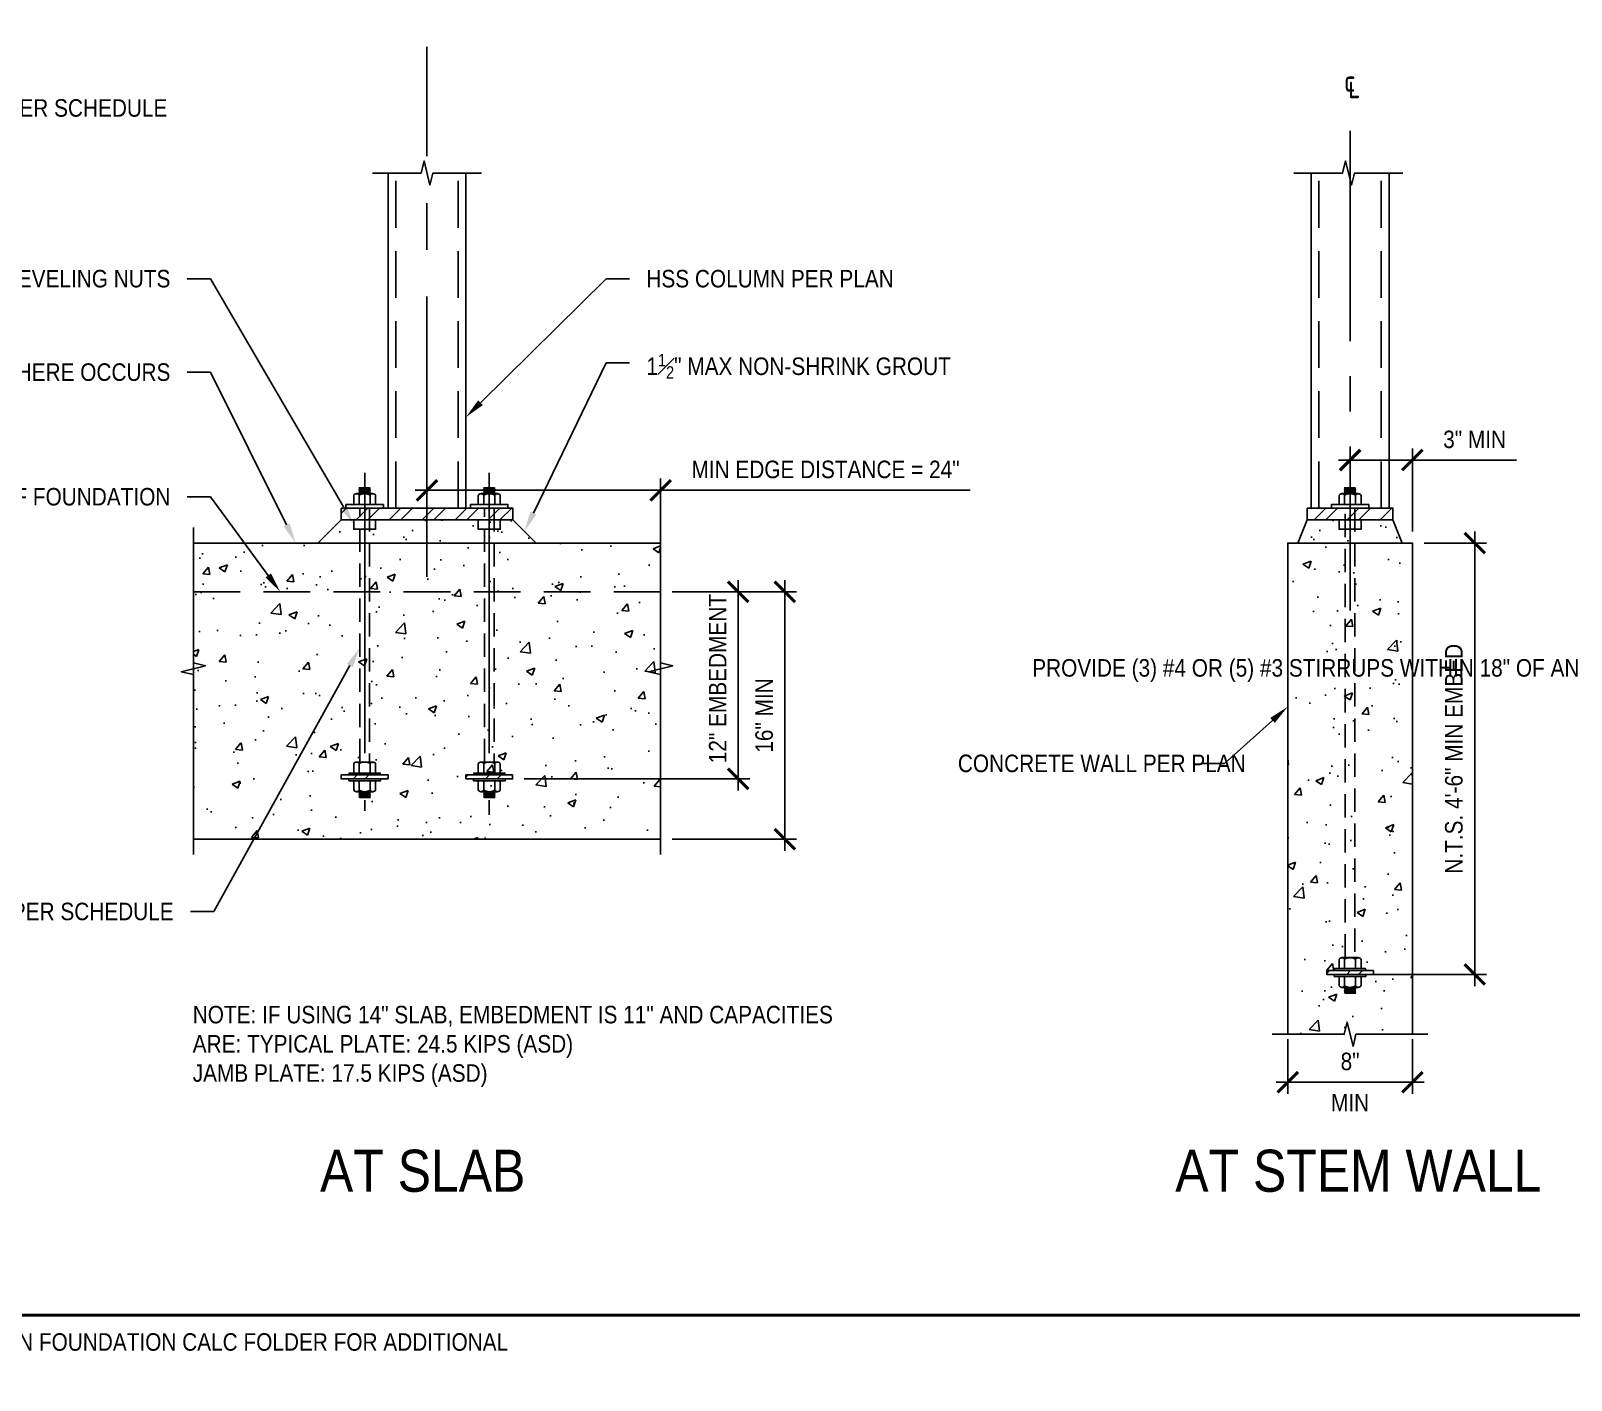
# Model space of a CAD drawing. Header units: inches. Extents: x -16404 to 14624, y -1591 to 16152.
# Drawn here: x 1475.2 to 1574.1, y 12296.3 to 12382.9 of the extents above; entities that cross this region are included whole.
import ezdxf
from ezdxf import colors
from ezdxf.entities.mleader import LeaderData, LeaderLine
from ezdxf.enums import TextEntityAlignment as Align
from ezdxf.math import Vec2, Vec3

# ---------------------------------------------------------------- set-up
doc = ezdxf.new("R2010")
doc.units = ezdxf.units.IN
doc.header["$LTSCALE"] = 24
doc.header["$MEASUREMENT"] = 0
for name, pattern in [('CENTER2', [1.125, 0.75, -0.125, 0.125, -0.125]), ('HIDDEN2', [0.1875, 0.125, -0.0625]), ('HIDDEN4', [0.09375, 0.0625, -0.03125])]:
    doc.linetypes.add(name, pattern=pattern)
doc.layers.get('0').update_dxf_attribs({"linetype": 'CONTINUOUS'})
doc.layers.get('DefPoints').update_dxf_attribs({"color": 251, "linetype": 'CONTINUOUS'})
doc.layers.add('DESIGNER COMMENTS', color=221, linetype='CONTINUOUS', plot=False)
doc.layers.add('S-ANNO-NONPLOT', color=253, linetype='CONTINUOUS', plot=False)
for name, color, linetype in [('S-ANNO-DIMS', 2, 'CONTINUOUS'), ('S-ANNO-NOTE', 4, 'CONTINUOUS'), ('S-BOLT', 2, 'CONTINUOUS'), ('S-BREAK', 2, 'CONTINUOUS'), ('S-CONC', 4, 'CONTINUOUS'), ('S-GRID', 1, 'CENTER2'), ('S-STEEL', 4, 'CONTINUOUS')]:
    doc.layers.add(name, color=color, linetype=linetype)
doc.layers.add('S-HATCH1', color=1, linetype='CONTINUOUS', transparency=0.5)
doc.layers.add('S-HATCH2', color=2, linetype='CONTINUOUS', transparency=0.5)
doc.styles.add('Arial', font='arial.ttf', dxfattribs={"width": 0.85})
doc.dimstyles.new('DIM-12$0', dxfattribs={"dimscale": 12, "dimtxt": 0.09375, "dimasz": 0.109375, "dimexe": 0.0625, "dimexo": 0.0625, "dimgap": 0.0625, "dimtad": 1, "dimdec": 4, "dimzin": 11, "dimdsep": 46, "dimlunit": 4, "dimtxsty": 'Arial', "dimblk": 'ARCHTICK', "dimblk1": 'ARCHTICK', "dimblk2": 'ARCHTICK', "dimsah": 1, "dimcen": 0.125, "dimdle": 0.0625, "dimclrd": 256, "dimclre": 256, "dimclrt": 4, "dimadec": 0, "dimazin": 0, "dimtfac": 0.75, "dimtdec": 4, "dimtofl": 0, "dimtmove": 0, "dimatfit": 3, "dimldrblk": 'ARCHTICK', "dimfxl": 1, "dimfrac": 1, "dimtolj": 1, "dimtzin": 11, "dimarcsym": 0})
doc.dimstyles.new('DIM-12_Se', dxfattribs={"dimscale": 12, "dimtxt": 0.09375, "dimasz": 0.109375, "dimexe": 0.0625, "dimexo": 0.0625, "dimgap": 0.0625, "dimtad": 1, "dimdec": 4, "dimzin": 11, "dimdsep": 46, "dimlunit": 4, "dimtxsty": 'Arial', "dimblk": 'ARCHTICK', "dimcen": 0.125, "dimdle": 0.0625, "dimclrd": 256, "dimclre": 256, "dimclrt": 4, "dimadec": 0, "dimazin": 0, "dimtfac": 0.75, "dimtdec": 4, "dimtmove": 0, "dimatfit": 3, "dimfxl": 1, "dimfrac": 1, "dimtolj": 1, "dimtzin": 0, "dimarcsym": 0})
pattern_1 = [(45, (23610.3185, 12172.6399), (-1.06066017, 1.06066017), []), (45, (23610.3185, 12173.3899), (-1.06066017, 1.06066017), [])]

# ---------------------------------------------------------------- blocks, each defined once
blk = doc.blocks.new('NUT-SM-THREADS-new')
for p, q in [((0.39, 1.44), (-0.5, 1.44)), ((-0.5, 1.44), (-0.39, 1.37)), ((-0.5, 1.31), (-0.39, 1.37)), ((-0.39, 1.37), (0.39, 1.31)), ((0.5, 1.37), (-0.09, 1.41)), ((0.39, 1.44), (0.39, 1.44)), ((0.39, 1.44), (0.5, 1.37)), ((0.39, 1.31), (0.5, 1.37)), ((-0.94, 0.81), (-0.94, 0)), ((-0.94, 0), (-0.84, 0)), ((-0.84, 0), (0.84, 0)), ((-0.7, 0.94), (0.7, 0.94)), ((0.5, 1.25), (-0.5, 1.31)), ((-0.5, 1.31), (-0.39, 1.25)), ((-0.5, 1.19), (-0.39, 1.25)), ((0.5, 1.12), (-0.5, 1.19)), ((-0.5, 1.19), (-0.39, 1.12)), ((-0.5, 1.06), (-0.39, 1.12)), ((0.5, 1), (-0.5, 1.06)), ((-0.5, 1.06), (-0.39, 1)), ((-0.5, 0.94), (-0.39, 1)), ((-0.47, 0.81), (-0.47, 0)), ((-0.39, 1.25), (0.39, 1.19)), ((-0.39, 1.12), (0.39, 1.06)), ((-0.39, 1), (0.39, 0.94)), ((0.39, 1.31), (0.5, 1.25)), ((0.39, 1.19), (0.5, 1.25)), ((0.39, 1.19), (0.5, 1.12)), ((0.39, 1.06), (0.5, 1.12)), ((0.39, 1.06), (0.5, 1)), ((0.39, 0.94), (0.5, 1)), ((0.47, 0.81), (0.47, 0)), ((0.84, 0), (0.94, 0)), ((0.94, 0.81), (0.94, 0))]:
    blk.add_line(p, q)
for centre, radius, start, end in [((-0.7, 0.65), 0.283, 33.8901, 146.1099), ((0, -0.01), 0.943, 60.1583, 119.8417), ((0.7, 0.65), 0.283, 33.8901, 146.1099)]:
    blk.add_arc(centre, radius, start, end)
blk = doc.blocks.new('NUT-w-WASHER-sm-new')
blk.add_lwpolyline([(1.36, 0.17), (-1.36, 0.17), (-1.36, 0), (1.36, 0)], close=True)
blk.add_blockref('NUT-SM-THREADS-new', (0, 0.17))
blk = doc.blocks.new('_ARCHTICK')
at = {"color": 0, "linetype": 'ByBlock', "const_width": 0.15}
blk.add_lwpolyline([(-0.5, -0.5), (0.5, 0.5)], dxfattribs=at)
blk = doc.blocks.new('*D2648')
at = {"layer": 'DefPoints', "color": 0, "transparency": 16777216}
for p in [(1515.588, 12346.925), (1520.565, 12346.925), (1506.088, 12334.921)]:
    blk.add_point(p, dxfattribs=at)
at = {"layer": 'S-ANNO-DIMS', "lineweight": -2, "transparency": 16777216}
for p, q in [((1520.565, 12334.171), (1520.565, 12347.675)), ((1516.338, 12346.925), (1521.315, 12346.925)), ((1506.838, 12334.921), (1521.315, 12334.921))]:
    blk.add_line(p, q, dxfattribs=at)
at = {"layer": 'S-ANNO-DIMS', "lineweight": -2, "transparency": 16777216, "xscale": 1.3125, "yscale": 1.3125, "zscale": 1.3125}
for p, rotation in [((1520.565, 12346.925), 90), ((1520.565, 12334.921), 270)]:
    blk.add_blockref('_ARCHTICK', p, dxfattribs=dict(at, rotation=rotation))
at = {"layer": 'S-ANNO-DIMS', "color": 4, "transparency": 16777216, "insert": (1519.25, 12341.358), "char_height": 1.125, "attachment_point": 5, "rotation": 90, "style": 'Arial'}
blk.add_mtext('\\A1;12" EMBEDMENT', dxfattribs=at)
blk = doc.blocks.new('*U1993')
at = {"const_width": 0.188}
blk.add_lwpolyline([(4.5, 0), (267.627, 0)], dxfattribs=at)
at = {"style": 'Arial', "width": 0.85}
for tag, p in [('DWG_TITLE_1', (7.5, 6.188)), ('DWG_TITLE_2', (7.5, 2.438))]:
    blk.add_attdef(tag, text='', height=2.625, dxfattribs=at).set_placement(p, align=Align.MIDDLE_LEFT)
blk.add_attdef('#', text='', height=3, dxfattribs=at).set_placement((0, 0), align=Align.MIDDLE_CENTER)
blk.add_attdef('SCALE', text='', height=1.125, dxfattribs=at).set_placement((266.502, -1.125), align=Align.TOP_RIGHT)
blk = doc.blocks.new('NUT-NO-THREADS-new')
for p, q in [((-0.94, 0.81), (-0.94, 0)), ((-0.94, 0), (-0.84, 0)), ((-0.84, 0), (0.84, 0)), ((-0.7, 0.94), (0.7, 0.94)), ((-0.47, 0.81), (-0.47, 0)), ((0.47, 0.81), (0.47, 0)), ((0.84, 0), (0.94, 0)), ((0.94, 0.81), (0.94, 0))]:
    blk.add_line(p, q)
for centre, radius, start, end in [((-0.7, 0.65), 0.283, 33.8901, 146.1099), ((0, -0.01), 0.943, 60.1583, 119.8417), ((0.7, 0.65), 0.283, 33.8901, 146.1099)]:
    blk.add_arc(centre, radius, start, end)
blk = doc.blocks.new('*D2659')
at = {"layer": 'DefPoints', "color": 0, "transparency": 16777216}
for p in [(1555.854, 12318.963), (1563.854, 12318.963), (1555.854, 12315.447)]:
    blk.add_point(p, dxfattribs=at)
at = {"layer": 'S-ANNO-DIMS', "lineweight": -2, "transparency": 16777216}
for p, q in [((1555.854, 12318.213), (1555.854, 12314.697)), ((1563.854, 12318.213), (1563.854, 12314.697)), ((1564.604, 12315.447), (1555.104, 12315.447))]:
    blk.add_line(p, q, dxfattribs=at)
at = {"layer": 'S-ANNO-DIMS', "lineweight": -2, "transparency": 16777216, "xscale": 1.3125, "yscale": 1.3125, "zscale": 1.3125, "rotation": 180}
blk.add_blockref('_ARCHTICK', (1555.854, 12315.447), dxfattribs=at)
at = {"layer": 'S-ANNO-DIMS', "lineweight": -2, "transparency": 16777216, "xscale": 1.3125, "yscale": 1.3125, "zscale": 1.3125}
blk.add_blockref('_ARCHTICK', (1563.854, 12315.447), dxfattribs=at)
at = {"layer": 'S-ANNO-DIMS', "color": 4, "transparency": 16777216, "char_height": 1.125, "attachment_point": 5, "style": 'Arial'}
for s, insert in [('\\A1;8"', (1559.854, 12316.771)), ('\\A1;MIN', (1559.854, 12314.134))]:
    blk.add_mtext(s, dxfattribs=dict(at, insert=insert))
blk = doc.blocks.new('*D2660')
at = {"layer": 'DefPoints', "color": 0, "transparency": 16777216}
for p in [(1563.854, 12350.057), (1560.104, 12322.364), (1567.854, 12322.364)]:
    blk.add_point(p, dxfattribs=at)
at = {"layer": 'S-ANNO-DIMS', "lineweight": -2, "transparency": 16777216}
for p, q in [((1567.854, 12350.807), (1567.854, 12321.614)), ((1564.604, 12350.057), (1568.604, 12350.057)), ((1560.854, 12322.364), (1568.604, 12322.364))]:
    blk.add_line(p, q, dxfattribs=at)
at = {"layer": 'S-ANNO-DIMS', "lineweight": -2, "transparency": 16777216, "xscale": 1.3125, "yscale": 1.3125, "zscale": 1.3125}
for p, rotation in [((1567.854, 12350.057), 90), ((1567.854, 12322.364), 270)]:
    blk.add_blockref('_ARCHTICK', p, dxfattribs=dict(at, rotation=rotation))
at = {"layer": 'S-ANNO-DIMS', "color": 4, "transparency": 16777216, "insert": (1566.523, 12336.21), "char_height": 1.125, "attachment_point": 5, "rotation": 90, "style": 'Arial'}
blk.add_mtext('\\A1;N.T.S. 4\'-6" MIN EMBED', dxfattribs=at)
blk = doc.blocks.new('*D2661')
at = {"layer": 'DefPoints', "color": 0, "transparency": 16777216}
for p in [(1563.854, 12355.387), (1559.854, 12352.528), (1563.854, 12350.057)]:
    blk.add_point(p, dxfattribs=at)
at = {"layer": 'S-ANNO-DIMS', "lineweight": -2, "transparency": 16777216}
for p, q in [((1559.854, 12353.278), (1559.854, 12356.137)), ((1563.854, 12350.807), (1563.854, 12356.137)), ((1559.104, 12355.387), (1563.854, 12355.387)), ((1563.854, 12355.387), (1570.538, 12355.387))]:
    blk.add_line(p, q, dxfattribs=at)
at = {"layer": 'S-ANNO-DIMS', "lineweight": -2, "transparency": 16777216, "xscale": 1.3125, "yscale": 1.3125, "zscale": 1.3125, "rotation": 180}
blk.add_blockref('_ARCHTICK', (1559.854, 12355.387), dxfattribs=at)
at = {"layer": 'S-ANNO-DIMS', "lineweight": -2, "transparency": 16777216, "xscale": 1.3125, "yscale": 1.3125, "zscale": 1.3125}
blk.add_blockref('_ARCHTICK', (1563.854, 12355.387), dxfattribs=at)
at = {"layer": 'S-ANNO-DIMS', "color": 4, "transparency": 16777216, "insert": (1567.852, 12356.711), "char_height": 1.125, "attachment_point": 5, "style": 'Arial'}
blk.add_mtext('\\A1;3" MIN', dxfattribs=at)
blk = doc.blocks.new('*D2667')
at = {"layer": 'DefPoints', "color": 0, "transparency": 16777216}
for p in [(1515.588, 12346.925), (1515.588, 12331.055), (1523.565, 12331.055)]:
    blk.add_point(p, dxfattribs=at)
at = {"layer": 'S-ANNO-DIMS', "lineweight": -2, "transparency": 16777216}
for p, q in [((1523.565, 12347.675), (1523.565, 12330.305)), ((1516.338, 12346.925), (1524.315, 12346.925)), ((1516.338, 12331.055), (1524.315, 12331.055))]:
    blk.add_line(p, q, dxfattribs=at)
at = {"layer": 'S-ANNO-DIMS', "lineweight": -2, "transparency": 16777216, "xscale": 1.3125, "yscale": 1.3125, "zscale": 1.3125}
for p, rotation in [((1523.565, 12346.925), 90), ((1523.565, 12331.055), 270)]:
    blk.add_blockref('_ARCHTICK', p, dxfattribs=dict(at, rotation=rotation))
at = {"layer": 'S-ANNO-DIMS', "color": 4, "transparency": 16777216, "insert": (1522.241, 12338.99), "char_height": 1.125, "attachment_point": 5, "rotation": 90, "style": 'Arial'}
blk.add_mtext('\\A1;16" MIN', dxfattribs=at)
blk = doc.blocks.new('*D2669')
at = {"layer": 'DefPoints', "color": 0, "transparency": 16777216}
for p in [(1515.588, 12353.45), (1500.588, 12350.057), (1515.588, 12350.057)]:
    blk.add_point(p, dxfattribs=at)
at = {"layer": 'S-ANNO-DIMS', "lineweight": -2, "transparency": 16777216}
for p, q in [((1499.838, 12353.45), (1515.588, 12353.45)), ((1500.588, 12350.807), (1500.588, 12354.2)), ((1515.588, 12350.807), (1515.588, 12354.2)), ((1515.588, 12353.45), (1535.453, 12353.45))]:
    blk.add_line(p, q, dxfattribs=at)
at = {"layer": 'S-ANNO-DIMS', "lineweight": -2, "transparency": 16777216, "xscale": 1.3125, "yscale": 1.3125, "zscale": 1.3125, "rotation": 180}
blk.add_blockref('_ARCHTICK', (1500.588, 12353.45), dxfattribs=at)
at = {"layer": 'S-ANNO-DIMS', "lineweight": -2, "transparency": 16777216, "xscale": 1.3125, "yscale": 1.3125, "zscale": 1.3125}
blk.add_blockref('_ARCHTICK', (1515.588, 12353.45), dxfattribs=at)
at = {"layer": 'S-ANNO-DIMS', "color": 4, "transparency": 16777216, "insert": (1526.177, 12354.782), "char_height": 1.125, "attachment_point": 5, "style": 'Arial'}
blk.add_mtext('\\A1;MIN EDGE DISTANCE = 24"', dxfattribs=at)

msp = doc.modelspace()

# ---------------------------------------------------------------- hatches: boundary and pattern name
at = {"layer": 'S-HATCH1'}
h = msp.add_hatch(dxfattribs=at)
h.set_pattern_fill('STEEL', color=256, scale=12, style=0)
h.set_pattern_definition([(45, (-2217.0993, 10652.9217), (-1.06066017, 1.06066017), []), (45, (-2217.0993, 10653.6717), (-1.06066017, 1.06066017), [])])
h.paths.add_polyline_path([(1495.08047, 12352.30696), (1506.09586, 12352.30696), (1506.09586, 12351.55696), (1495.08047, 12351.55696)])
h = msp.add_hatch(dxfattribs=at)
h.set_pattern_fill('STEEL', color=256, scale=12, style=0)
h.set_pattern_definition([(45, (242.8624, 10128.1922), (-1.0606602, 1.0606602), []), (45, (242.8624, 10128.9422), (-1.0606602, 1.0606602), [])])
h.paths.add_polyline_path([(1557.10425, 12352.30697), (1562.60425, 12352.30697), (1562.60425, 12351.55697), (1557.10425, 12351.55697)])
h = msp.add_hatch(dxfattribs=at)
h.set_pattern_fill('STEEL', color=256, scale=12, style=0)
h.set_pattern_definition(pattern_1)
h.paths.add_polyline_path([(1498.08807, 12334.92061), (1495.08807, 12334.92061), (1495.08807, 12335.17061), (1498.08807, 12335.17061)])
h = msp.add_hatch(dxfattribs=at)
h.set_pattern_fill('STEEL', color=256, scale=12, style=0)
h.set_pattern_definition(pattern_1)
h.paths.add_polyline_path([(1503.08807, 12334.92061), (1506.08807, 12334.92061), (1506.08807, 12335.17061), (1503.08807, 12335.17061)])
h = msp.add_hatch(dxfattribs=at)
h.set_pattern_fill('STEEL', color=256, scale=12, style=0)
h.set_pattern_definition([(45, (23672.3347, 12154.079), (-1.06066017, 1.06066017), []), (45, (23672.3347, 12154.829), (-1.06066017, 1.06066017), [])])
h.paths.add_polyline_path([(1561.35423, 12322.3637), (1558.35423, 12322.3637), (1558.35423, 12322.6137), (1561.35423, 12322.6137)])
at = {"layer": 'S-HATCH2'}
h = msp.add_hatch(dxfattribs=at)
h.set_pattern_fill('AR-SAND', color=256, scale=1.3125, angle=30, style=0)
h.set_pattern_definition([(67.5, (-2217.0993, 10649.7728), (-1.33608, 2.1488009), [0, -1.995, 0, -2.23125, 0, -2.1328125]), (37.5, (-2217.0993, 10649.7728), (0.159598, 4.3692318), [0, -1.07625, 0, -1.798125, 0, -0.6890625]), (357.5, (-2218.4974, 10648.9656), (3.5360016, 2.050088), [0, -0.65625, 0, -2.3625, 0, -3.084375]), (347.5, (-2218.4974, 10648.9656), (2.8409643, 2.9703878), [0, -0.328125, 0, -1.54875, 0, -1.771875])])
h.paths.add_polyline_path([(1493.58047, 12350.05696), (1495.08047, 12351.55696), (1506.09586, 12351.55696), (1507.59586, 12350.05696)])
h = msp.add_hatch(dxfattribs=at)
h.set_pattern_fill('AR-SAND', color=256, scale=1.3125, angle=30, style=0)
h.set_pattern_definition([(67.5, (-2158.8331, 10649.7728), (-1.33608, 2.1488009), [0, -1.995, 0, -2.23125, 0, -2.1328125]), (37.5, (-2158.833, 10649.7728), (0.159598, 4.3692318), [0, -1.07625, 0, -1.798125, 0, -0.6890625]), (357.5, (-2160.2312, 10648.9656), (3.5360016, 2.050088), [0, -0.65625, 0, -2.3625, 0, -3.084375]), (347.5, (-2160.2312, 10648.9656), (2.8409643, 2.9703878), [0, -0.328125, 0, -1.54875, 0, -1.771875])])
h.paths.add_polyline_path([(1556.50957, 12350.05697), (1557.10425, 12351.55697), (1562.60425, 12351.55697), (1563.20013, 12350.05697)])
h = msp.add_hatch(dxfattribs=at)
h.set_pattern_fill('AR-CONC', color=256, scale=0.75, style=0)
h.set_pattern_definition([(50, (-2119.6173, 7163.1095), (5.3794514, -0.470641), [0.5625, -6.1875]), (355, (-2119.6173, 7163.1095), (-1.040635, 5.641441), [0.45, -4.95]), (100.45144, (-2119.169, 7163.0703), (4.3388164, 5.1708), [0.4780514, -5.258566]), (46.1842, (-2119.617, 7164.6095), (8.00431, -1.2413946), [0.84375, -9.28125]), (96.63564, (-2118.95, 7164.506), (7.009965, 7.3058895), [0.717078, -7.887853]), (351.18416, (-2119.617, 7164.6095), (7.009965, 7.30589), [0.675, -7.425]), (21, (-2118.8673, 7164.2345), (4.476803, -3.0196417), [0.5625, -6.1875]), (326, (-2118.8673, 7164.2345), (1.824865, 5.4386253), [0.45, -4.95]), (71.451445, (-2118.494, 7163.983), (6.301668, 2.4189836), [0.4780514, -5.258566]), (37.5, (-2119.6173, 7163.1095), (0.0911989, 2.4967039), [0, -4.89, 0, -5.025, 0, -4.96875]), (7.5, (-2119.6173, 7163.1095), (1.9730215, 2.9580878), [0, -2.865, 0, -4.7775, 0, -1.89375]), (327.5, (-2121.2898, 7163.1095), (4.0036683, -0.16916154), [0, -1.875, 0, -5.85, 0, -7.7625]), (317.5, (-2122.0398, 7163.1095), (4.3738963, 0.7507874), [0, -2.4375, 0, -3.885, 0, -5.5125])])
h.paths.add_polyline_path([(1485.58817, 12350.05697), (1515.58817, 12350.05697), (1515.58817, 12331.05516), (1485.58817, 12331.05516)])
h = msp.add_hatch(dxfattribs=at)
h.set_pattern_fill('AR-CONC', color=256, scale=0.75, style=0)
h.set_pattern_definition([(50, (1473.1515, 12296.7875), (5.37945, -0.47064), [0.5625, -6.1875]), (355, (1473.1515, 12296.7875), (-1.04064, 5.64144), [0.45, -4.95]), (100.4514, (1473.6, 12296.7483), (4.33882, 5.1708), [0.47805, -5.25857]), (46.184, (1473.1515, 12298.2875), (8.0043, -1.2414), [0.84375, -9.28125]), (96.636, (1473.8185, 12298.184), (7.00996, 7.3059), [0.7171, -7.88785]), (351.184, (1473.1515, 12298.2875), (7.00996, 7.3059), [0.675, -7.425]), (21, (1473.9015, 12297.9125), (4.4768, -3.01964), [0.5625, -6.1875]), (326, (1473.9015, 12297.9125), (1.82486, 5.43863), [0.45, -4.95]), (71.4514, (1474.2746, 12297.661), (6.30167, 2.41898), [0.47805, -5.25857]), (37.5, (1473.1515, 12296.7875), (0.0912, 2.496704), [0, -4.89, 0, -5.025, 0, -4.96875]), (7.5, (1473.1515, 12296.7875), (1.97302, 2.95809), [0, -2.865, 0, -4.7775, 0, -1.89375]), (327.5, (1471.479, 12296.7875), (4.00367, -0.16916), [0, -1.875, 0, -5.85, 0, -7.7625]), (317.5, (1470.729, 12296.7875), (4.3739, 0.75079), [0, -2.4375, 0, -3.885, 0, -5.5125])])
h.paths.add_polyline_path([(1563.85423, 12350.05697), (1555.85423, 12350.05697), (1555.85423, 12318.52571), (1559.47566, 12318.52571), (1559.66494, 12319.30406), (1559.85423, 12318.31015), (1563.85423, 12318.31015)])

# ---------------------------------------------------------------- linework, layer by layer
at = {"layer": 'S-ANNO-DIMS', "color": 1, "linetype": 'CENTER2'}
msp.add_line((1500.58817, 12347.88933), (1500.58817, 12381.92629), dxfattribs=at)
at = {"layer": 'S-ANNO-DIMS'}
for points in [[(1495.88468, 12351.55696), (1497.29197, 12351.55696), (1497.29197, 12350.94759), (1495.88468, 12350.94759)], [(1503.88468, 12351.55696), (1505.29197, 12351.55696), (1505.29197, 12350.94759), (1503.88468, 12350.94759)], [(1559.15086, 12351.55697), (1560.55815, 12351.55697), (1560.55815, 12350.9476), (1559.15086, 12350.9476)]]:
    msp.add_lwpolyline(points, close=True, dxfattribs=at)
at = {"layer": 'S-ANNO-NONPLOT'}
msp.add_lwpolyline([(1485.58817, 12350.05697), (1515.58817, 12350.05697), (1515.58817, 12331.05516), (1485.58817, 12331.05516)], close=True, dxfattribs=at)
at = {"layer": 'S-ANNO-NOTE', "color": 2, "linetype": 'CENTER2'}
for p, q in [((1496.58807, 12354.56368), (1496.58807, 12332.86321)), ((1504.58807, 12354.56368), (1504.58807, 12332.61721))]:
    msp.add_line(p, q, dxfattribs=at)
at = {"layer": 'S-BOLT'}
for points in [[(1495.38807, 12352.30697), (1495.38807, 12352.52842), (1497.78807, 12352.52842), (1497.78807, 12352.30697)], [(1503.38807, 12352.30697), (1503.38807, 12352.52842), (1505.78807, 12352.52842), (1505.78807, 12352.30697)], [(1558.65425, 12352.30697), (1558.65425, 12352.52842), (1561.05425, 12352.52842), (1561.05425, 12352.30697)]]:
    msp.add_lwpolyline(points, dxfattribs=at)
at = {"layer": 'S-BOLT', "linetype": 'HIDDEN4'}
for points in [[(1496.27267, 12335.99821), (1496.27267, 12352.30697), (1496.90346, 12352.30697), (1496.90346, 12335.99821)], [(1504.27267, 12335.99821), (1504.27267, 12352.30697), (1504.90346, 12352.30697), (1504.90346, 12335.99821)], [(1559.53885, 12323.44131), (1559.53885, 12352.30697), (1560.16964, 12352.30697), (1560.16964, 12323.44131)]]:
    msp.add_lwpolyline(points, close=True, dxfattribs=at)
at = {"layer": 'S-BOLT'}
for points in [[(1498.08807, 12334.92061), (1495.08807, 12334.92061), (1495.08807, 12335.17061), (1498.08807, 12335.17061)], [(1495.58807, 12335.17061), (1497.58807, 12335.17061), (1497.58807, 12335.29561), (1495.58807, 12335.29561)], [(1503.08807, 12334.92061), (1506.08807, 12334.92061), (1506.08807, 12335.17061), (1503.08807, 12335.17061)], [(1503.58807, 12335.17061), (1505.58807, 12335.17061), (1505.58807, 12335.29561), (1503.58807, 12335.29561)], [(1561.35423, 12322.3637), (1558.35423, 12322.3637), (1558.35423, 12322.6137), (1561.35423, 12322.6137)], [(1558.85423, 12322.6137), (1560.85423, 12322.6137), (1560.85423, 12322.7387), (1558.85423, 12322.7387)]]:
    msp.add_lwpolyline(points, close=True, dxfattribs=at)
at = {"layer": 'S-BREAK'}
for points in [[(1504.08817, 12373.81717), (1500.96674, 12373.81718), (1500.77746, 12373.03883), (1500.39888, 12374.59553), (1500.2096, 12373.81718), (1497.08817, 12373.81719)], [(1563.25, 12373.81718), (1560.12858, 12373.81719), (1559.93929, 12373.03884), (1559.56072, 12374.59554), (1559.37143, 12373.81719), (1556.25, 12373.81721)], [(1485.58817, 12351.05697), (1485.58817, 12342.36846), (1486.36652, 12342.17917), (1484.80981, 12341.8006), (1485.58817, 12341.61131), (1485.58817, 12330.05516)], [(1515.58817, 12351.05697), (1515.58817, 12342.36846), (1516.36652, 12342.17917), (1514.80981, 12341.8006), (1515.58817, 12341.61131), (1515.58817, 12330.05516)], [(1564.85423, 12318.52571), (1560.23281, 12318.52571), (1560.04352, 12317.74736), (1559.66494, 12319.30406), (1559.47566, 12318.52571), (1554.85423, 12318.52571)]]:
    msp.add_lwpolyline(points, dxfattribs=at)
at = {"layer": 'S-CONC'}
for p, q in [((1515.58817, 12350.05697), (1485.58817, 12350.05697)), ((1515.58817, 12331.05516), (1485.58817, 12331.05516))]:
    msp.add_line(p, q, dxfattribs=at)
at = {"layer": 'S-CONC', "color": 2, "linetype": 'HIDDEN2'}
msp.add_line((1515.58817, 12346.92461), (1485.58817, 12346.92461), dxfattribs=at)
at = {"layer": 'S-CONC'}
msp.add_lwpolyline([(1555.85423, 12318.52571), (1555.85423, 12350.05697), (1563.85423, 12350.05697), (1563.85423, 12318.52571)], dxfattribs=at)
at = {"layer": 'S-GRID', "color": 1, "linetype": 'CENTER2', "ltscale": 0.75}
msp.add_line((1559.85425, 12376.51639), (1559.85425, 12345.72077), dxfattribs=at)
at = {"layer": 'S-HATCH2'}
for points in [[(1493.58047, 12350.05696), (1495.08047, 12351.55696), (1506.09586, 12351.55696), (1507.59586, 12350.05696)], [(1556.50957, 12350.05697), (1557.10425, 12351.55697), (1562.60425, 12351.55697), (1563.20013, 12350.05697)]]:
    msp.add_lwpolyline(points, close=True, dxfattribs=at)
at = {"layer": 'S-STEEL', "color": 2, "linetype": 'HIDDEN2'}
for p, q in [((1498.58807, 12352.30697), (1498.58817, 12373.81718)), ((1502.58807, 12352.30699), (1502.58817, 12373.8172)), ((1557.85425, 12352.307), (1557.85415, 12373.81721)), ((1561.85425, 12352.307), (1561.85434, 12373.81721))]:
    msp.add_line(p, q, dxfattribs=at)
at = {"layer": 'S-STEEL'}
for points in [[(1498.08817, 12373.81718), (1498.08807, 12352.30697), (1503.08807, 12352.30695), (1503.08817, 12373.81718)], [(1557.35434, 12373.81719), (1557.35425, 12352.30698), (1562.35425, 12352.30696), (1562.35434, 12373.81719)]]:
    msp.add_lwpolyline(points, dxfattribs=at)
for points in [[(1495.08047, 12352.30696), (1506.09586, 12352.30696), (1506.09586, 12351.55696), (1495.08047, 12351.55696)], [(1557.10425, 12352.30697), (1562.60425, 12352.30697), (1562.60425, 12351.55697), (1557.10425, 12351.55697)]]:
    msp.add_lwpolyline(points, close=True, dxfattribs=at)

# ---------------------------------------------------------------- block references
at = {"layer": 'S-ANNO-NOTE'}
msp.add_blockref('*U1993', (1369.32345, 12300.49484), dxfattribs=at)
at = {"layer": 'S-BOLT'}
for name, p, xscale, yscale, zscale in [('NUT-SM-THREADS-new', (1496.58807, 12352.52842), 0.75, 0.75, 0.75), ('NUT-SM-THREADS-new', (1504.58807, 12352.52842), 0.75, 0.75, 0.75), ('NUT-SM-THREADS-new', (1559.85425, 12352.52842), 0.75, 0.75, 0.75), ('NUT-NO-THREADS-new', (1496.58807, 12335.29561), 0.7494452661971803, 0.7494452661971803, 0.7494452661971803), ('NUT-NO-THREADS-new', (1504.58807, 12335.29561), 0.7494452661971803, 0.7494452661971803, 0.7494452661971803), ('NUT-NO-THREADS-new', (1559.85423, 12322.7387), 0.7494452661971803, 0.7494452661971803, 0.7494452661971803)]:
    msp.add_blockref(name, p, dxfattribs=dict(at, xscale=xscale, yscale=yscale, zscale=zscale))
at = {"layer": 'S-BOLT', "xscale": 0.75, "yscale": 0.75, "zscale": 0.75, "rotation": 180}
for p in [(1496.58807, 12334.92461), (1504.58807, 12334.92461), (1559.85423, 12322.3637)]:
    msp.add_blockref('NUT-w-WASHER-sm-new', p, dxfattribs=at)

# ---------------------------------------------------------------- texts
at = {"layer": 'DESIGNER COMMENTS', "char_height": 1.125, "width": 43.9373904, "attachment_point": 1, "style": 'Arial'}
for s, insert in [('NOTE: IF USING 14" SLAB, EMBEDMENT IS 11" AND CAPACITIES ARE: TYPICAL PLATE: 24.5 KIPS (ASD)\\PJAMB PLATE: 17.5 KIPS (ASD)', (1485.54842, 12320.34847)), ('NOTE: SEE CALC IN FOUNDATION CALC FOLDER FOR ADDITIONAL INFO.', (1462.53255, 12299.33071))]:
    msp.add_mtext(s, dxfattribs=dict(at, insert=insert))
at = {"layer": 'S-ANNO-NOTE', "insert": (1559.85423, 12379.517), "char_height": 1.625, "attachment_point": 5, "style": 'Arial'}
msp.add_mtext('℄', dxfattribs=at)
at = {"layer": 'S-ANNO-NOTE', "color": 6, "char_height": 2.7, "width": 85.5281348, "attachment_point": 8, "style": 'Arial'}
for s, insert in [('AT SLAB', (1500.31151, 12308.3745)), ('AT STEM WALL', (1560.38762, 12308.3745))]:
    msp.add_mtext(s, dxfattribs=dict(at, insert=insert))

# ---------------------------------------------------------------- dimensions: what is measured, and where the dimension line sits
at = {"layer": 'S-ANNO-DIMS'}
for base, p1, p2, text, dimstyle, picture, middle in [((1515.58817, 12353.45033), (1500.58817, 12350.05696), (1515.58817, 12350.05696), 'MIN EDGE DISTANCE = 24"', 'DIM-12$0', '*D2669', (1526.17668, 12354.78201)), ((1563.85423, 12355.38655), (1559.85425, 12352.52842), (1563.85423, 12350.05697), '3" MIN', 'DIM-12_Se', '*D2661', (1567.85239, 12356.71133))]:
    dim = msp.add_linear_dim(base=base, p1=p1, p2=p2, text=text, dimstyle=dimstyle, dxfattribs=at)
    dim.commit()
    dim.dimension.update_dxf_attribs({"geometry": picture, "text_midpoint": middle})
for base, p1, p2, text, dimstyle, picture, middle in [((1567.85423, 12322.3637), (1563.85423, 12350.05697), (1560.10423, 12322.3637), 'N.T.S. 4\'-6" MIN EMBED', 'DIM-12_Se', '*D2660', (1567.85423, 12336.21034)), ((1520.56498, 12346.92461), (1506.08807, 12334.92061), (1515.58817, 12346.92461), '12" EMBEDMENT', 'DIM-12$0', '*D2648', (1520.56498, 12341.35799))]:
    dim = msp.add_linear_dim(base=base, p1=p1, p2=p2, angle=90, text=text, dimstyle=dimstyle, dxfattribs=at)
    dim.commit()
    dim.dimension.update_dxf_attribs({"geometry": picture, "text_midpoint": middle, "dimtype": 160})
dim = msp.add_linear_dim(base=(1523.56498, 12331.05516), p1=(1515.58817, 12346.92461), p2=(1515.58817, 12331.05516), angle=90, text='16" MIN', dimstyle='DIM-12$0', dxfattribs=at)
dim.commit()
dim.dimension.update_dxf_attribs({"geometry": '*D2667', "text_midpoint": (1522.24059, 12338.98988)})
dim = msp.add_linear_dim(base=(1555.85423, 12315.44668), p1=(1563.85423, 12318.96339), p2=(1555.85423, 12318.96339), text='<>\\XMIN', dimstyle='DIM-12_Se', dxfattribs=at)
dim.commit()
dim.dimension.update_dxf_attribs({"geometry": '*D2659', "text_midpoint": (1559.85423, 12315.44668), "dimtype": 160})

# ---------------------------------------------------------------- leaders
at = {"layer": 'S-ANNO-NOTE'}
ml = msp.add_multileader_mtext('Standard', dxfattribs=at)
ml.set_content('HSS COLUMN PER PLAN', color=4, style='Arial')
ml.set_leader_properties(color=2)
ml.build(insert=Vec2(0, 0))
ml.multileader.update_dxf_attribs({"dogleg_length": 0.36, "arrow_head_size": 1.3125, "scale": 12})
ctx = ml.context
ctx.base_point, ctx.scale, ctx.char_height, ctx.arrow_head_size, ctx.landing_gap_size, ctx.plane_origin = Vec3(1450.59707, 12382.3689), 12, 1.125, 1.3125, 1.08, Vec3(1405.39028, 12680.70372)
notes = []
notes.append((ctx, [(0, (1, 1, 0), (1449.09707, 12382.3689), (1, 0), 1.5, [(0, [(1439.88716, 12371.43835)], 0, [])])]))
ctx.mtext.insert, ctx.mtext.width, ctx.mtext.flow_direction = Vec3(1451.67707, 12382.9314), 12.8694768, 5
ml = msp.add_multileader_mtext('Standard', dxfattribs=at)
ml.set_content('HSS COLUMN PER PLAN', color=4, style='Arial')
ml.set_leader_properties(color=2)
ml.build(insert=Vec2(0, 0))
ml.multileader.update_dxf_attribs({"dogleg_length": 0.36, "arrow_head_size": 1.3125, "scale": 12})
ctx = ml.context
ctx.base_point, ctx.scale, ctx.char_height, ctx.arrow_head_size, ctx.landing_gap_size, ctx.plane_origin = Vec3(1400.61607, 12378.23303), 12, 1.125, 1.3125, 1.08, Vec3(1355.40929, 12676.56785)
notes.append((ctx, [(0, (1, 1, 0), (1399.11607, 12378.23303), (1, 0), 1.5, [(0, [(1389.26206, 12367.50692)], 0, [])])]))
ctx.mtext.insert, ctx.mtext.width, ctx.mtext.flow_direction = Vec3(1401.69607, 12378.79553), 13.8708029, 5
ml = msp.add_multileader_mtext('Standard', dxfattribs=at)
ml.set_content('\\A1;1" BASE PLATE w/ ANCHOR BOLT PER SCHEDULE', color=4, style='Arial')
ml.set_leader_properties(color=2)
ml.build(insert=Vec2(0, 0))
ml.multileader.update_dxf_attribs({"dogleg_length": 0.36, "arrow_head_size": 1.3125, "scale": 12})
ctx = ml.context
ctx.base_point, ctx.scale, ctx.char_height, ctx.arrow_head_size, ctx.landing_gap_size, ctx.plane_origin = Vec3(1450.59707, 12377.98413), 12, 1.125, 1.3125, 1.08, Vec3(1405.39028, 12676.31895)
notes.append((ctx, [(0, (1, 1, 0), (1449.09707, 12377.98413), (1, 0), 1.5, [(0, [(1443.80315, 12371.89279)], 0, [])])]))
ctx.mtext.insert, ctx.mtext.width, ctx.mtext.flow_direction = Vec3(1451.67707, 12378.55622), 16.3789827, 5
ml = msp.add_multileader_mtext('Standard', dxfattribs=at)
ml.set_content('\\A1;PROVIDE LEVELING NUTS', color=4, style='Arial')
ml.set_leader_properties(color=2)
ml.build(insert=Vec2(0, 0))
ml.multileader.update_dxf_attribs({"dogleg_length": 0.36, "arrow_head_size": 1.3125, "scale": 12})
ctx = ml.context
ctx.base_point, ctx.scale, ctx.char_height, ctx.arrow_head_size, ctx.landing_gap_size, ctx.plane_origin = Vec3(1466.28099, 12367.02576), 12, 1.125, 1.3125, 1.08, Vec3(1519.60188, 12657.2975)
ctx.text_align_type = 2
notes.append((ctx, [(0, (1, 1, 0), (1486.69363, 12367.02576), (-1, 0), 1.5, [(0, [(1495.88468, 12351.25227)], 0, [])])]))
ctx.mtext.insert, ctx.mtext.width, ctx.mtext.alignment, ctx.mtext.flow_direction = Vec3(1484.11363, 12367.59785), 17.9580245, 3, 5
ml = msp.add_multileader_mtext('Standard', dxfattribs=at)
ml.set_content('HSS COLUMN PER PLAN', color=4, style='Arial')
ml.set_leader_properties(color=2)
ml.build(insert=Vec2(0, 0))
ml.multileader.update_dxf_attribs({"dogleg_length": 0.36, "arrow_head_size": 1.3125, "scale": 12})
ctx = ml.context
ctx.base_point, ctx.scale, ctx.char_height, ctx.arrow_head_size, ctx.landing_gap_size, ctx.plane_origin = Vec3(1513.59364, 12367.02576), 12, 1.125, 1.3125, 1.08, Vec3(1480.04165, 12660.15782)
notes.append((ctx, [(0, (1, 1, 0), (1512.09364, 12367.02576), (1, 0), 1.5, [(0, [(1503.08809, 12358.14753)], 0, [])])]))
ctx.mtext.insert, ctx.mtext.width, ctx.mtext.flow_direction = Vec3(1514.67364, 12367.59785), 15.7874181, 5
ml = msp.add_multileader_mtext('Standard', dxfattribs=at)
ml.set_content('\\A1;TOP OF CURB WHERE OCCURS', color=4, style='Arial')
ml.set_leader_properties(color=2)
ml.build(insert=Vec2(0, 0))
ml.multileader.update_dxf_attribs({"dogleg_length": 0.36, "arrow_head_size": 1.3125, "scale": 12})
ctx = ml.context
ctx.base_point, ctx.scale, ctx.char_height, ctx.arrow_head_size, ctx.landing_gap_size, ctx.plane_origin = Vec3(1468.66444, 12361.02576), 12, 1.125, 1.3125, 1.08, Vec3(1519.60188, 12651.6583)
ctx.text_align_type = 2
notes.append((ctx, [(0, (1, 1, 0), (1486.69363, 12361.02576), (-1, 0), 1.5, [(0, [(1492.1607, 12350.05697)], 0, [])])]))
ctx.mtext.insert, ctx.mtext.width, ctx.mtext.alignment, ctx.mtext.flow_direction = Vec3(1484.11363, 12361.59785), 17.9580245, 3, 5
ml = msp.add_multileader_mtext('Standard', dxfattribs=at)
ml.set_content('\\A1;1" BASE PLATE w/ ANCHOR BOLT PER SCHEDULE', color=4, style='Arial')
ml.set_leader_properties(color=2)
ml.build(insert=Vec2(0, 0))
ml.multileader.update_dxf_attribs({"dogleg_length": 0.36, "arrow_head_size": 1.3125, "scale": 12})
ctx = ml.context
ctx.base_point, ctx.scale, ctx.char_height, ctx.arrow_head_size, ctx.landing_gap_size, ctx.plane_origin = Vec3(1400.61607, 12358.09758), 12, 1.125, 1.3125, 1.08, Vec3(1355.40929, 12672.18307)
notes.append((ctx, [(0, (1, 1, 0), (1399.11607, 12358.09758), (1, 0), 1.5, [(0, [(1393.47519, 12362.25692)], 0, [])])]))
ctx.mtext.insert, ctx.mtext.width, ctx.mtext.flow_direction = Vec3(1401.69607, 12358.66968), 15.3197972, 5
ml = msp.add_multileader_mtext('Standard', dxfattribs=at)
ml.set_content('\\A1;1{\\H0.7x;\\S1#2;\\H1.4286x;" MAX NON-SHRINK GROUT}', color=4, style='Arial')
ml.set_leader_properties(color=2)
ml.build(insert=Vec2(0, 0))
ml.multileader.update_dxf_attribs({"dogleg_length": 0.36, "arrow_head_size": 1.3125, "scale": 12})
ctx = ml.context
ctx.base_point, ctx.scale, ctx.char_height, ctx.arrow_head_size, ctx.landing_gap_size, ctx.plane_origin = Vec3(1513.59364, 12361.62823), 12, 1.125, 1.3125, 1.08, Vec3(1480.04165, 12650.39273)
notes.append((ctx, [(0, (1, 1, 0), (1512.09364, 12361.62823), (1, 0), 1.5, [(0, [(1506.84576, 12350.80697)], 0, [])])]))
ctx.mtext.insert, ctx.mtext.width, ctx.mtext.flow_direction = Vec3(1514.67364, 12362.20033), 19.4091777, 5
ml = msp.add_multileader_mtext('Standard', dxfattribs=at)
ml.set_content('\\A1;TOP OF FOUNDATION', color=4, style='Arial')
ml.set_leader_properties(color=2)
ml.build(insert=Vec2(0, 0))
ml.multileader.update_dxf_attribs({"dogleg_length": 0.36, "arrow_head_size": 1.3125, "scale": 12})
ctx = ml.context
ctx.base_point, ctx.scale, ctx.char_height, ctx.arrow_head_size, ctx.landing_gap_size, ctx.plane_origin = Vec3(1468.99971, 12353.02576), 12, 1.125, 1.3125, 1.08, Vec3(1519.60188, 12645.53108)
ctx.text_align_type = 2
notes.append((ctx, [(0, (1, 1, 0), (1486.69363, 12353.02576), (-1, 0), 1.5, [(0, [(1491.17384, 12346.92461)], 0, [])])]))
ctx.mtext.insert, ctx.mtext.width, ctx.mtext.alignment, ctx.mtext.flow_direction = Vec3(1484.11363, 12353.59785), 24.2290445, 3, 5
ml = msp.add_multileader_mtext('Standard', dxfattribs=at)
ml.set_content('\\A1;SIMPSON "PAB" BOLT PER SCHEDULE', color=4, style='Arial')
ml.set_leader_properties(color=2)
ml.build(insert=Vec2(0, 0))
ml.multileader.update_dxf_attribs({"dogleg_length": 0.36, "arrow_head_size": 1.3125, "scale": 12})
ctx = ml.context
ctx.base_point, ctx.scale, ctx.char_height, ctx.arrow_head_size, ctx.landing_gap_size, ctx.plane_origin = Vec3(1469.31823, 12326.39793), 12, 1.125, 1.3125, 1.08, Vec3(1531.27671, 12624.8865)
ctx.text_align_type = 2
notes.append((ctx, [(0, (1, 1, 0), (1486.90517, 12326.39793), (-1, 0), 1.5, [(0, [(1496.27267, 12343.33979)], 0, [])])]))
ctx.mtext.insert, ctx.mtext.width, ctx.mtext.alignment, ctx.mtext.flow_direction = Vec3(1484.32517, 12326.97002), 16.2478948, 3, 5
ml = msp.add_multileader_mtext('Standard', dxfattribs=at)
ml.set_content('PROVIDE (3) #4 OR (5) #3 STIRRUPS WITHIN 18" OF ANCHOR BOLT ON EACH SIDE', color=4, style='Arial')
ml.set_leader_properties(color=2)
ml.build(insert=Vec2(0, 0))
ml.multileader.update_dxf_attribs({"dogleg_length": 0.125, "arrow_head_size": 1.3125, "scale": 12})
ctx = ml.context
ctx.base_point, ctx.scale, ctx.char_height, ctx.arrow_head_size, ctx.landing_gap_size, ctx.plane_origin = Vec3(1574.92938, 12342.03773), 12, 1.125, 1.3125, 1.08, Vec3(1581.26989, 12638.48764)
ctx.text_align_type = 2
notes.append((ctx, [(1, (1, 1, 0), (1594.89977, 12342.03773), (-1, 0), 1.5, [(0, [(1600.80815, 12338.25871)], 0, [])])]))
ctx.mtext.insert, ctx.mtext.width, ctx.mtext.alignment, ctx.mtext.flow_direction = Vec3(1592.31977, 12342.60982), 16.3085172, 3, 5
ml = msp.add_multileader_mtext('Standard', dxfattribs=at)
ml.set_content('HSS COLUMN PER PLAN', color=4, style='Arial')
ml.set_leader_properties(color=2)
ml.build(insert=Vec2(0, 0))
ml.multileader.update_dxf_attribs({"dogleg_length": 0.36, "arrow_head_size": 1.3125, "scale": 12})
ctx = ml.context
ctx.base_point, ctx.scale, ctx.char_height, ctx.arrow_head_size, ctx.landing_gap_size, ctx.plane_origin = Vec3(1398.20822, 12339.20285), 12, 1.125, 1.3125, 1.08, Vec3(1353.00143, 12637.53767)
notes.append((ctx, [(0, (1, 1, 0), (1396.70822, 12339.20285), (1, 0), 1.5, [(0, [(1387.49831, 12328.2723)], 0, [])])]))
ctx.mtext.insert, ctx.mtext.width, ctx.mtext.flow_direction = Vec3(1399.28822, 12339.76535), 12.8694768, 5
ml = msp.add_multileader_mtext('Standard', dxfattribs=at)
ml.set_content('CONCRETE WALL PER PLAN ', color=4, style='Arial')
ml.set_leader_properties(color=2)
ml.build(insert=Vec2(0, 0))
ml.multileader.update_dxf_attribs({"dogleg_length": 0.36, "arrow_head_size": 1.3125, "scale": 12})
ctx = ml.context
ctx.base_point, ctx.scale, ctx.char_height, ctx.arrow_head_size, ctx.landing_gap_size, ctx.plane_origin = Vec3(1533.59361, 12335.916), 12, 1.125, 1.3125, 1.08, Vec3(1528.75713, 12622.44883)
notes.append((ctx, [(1, (1, 1, 0), (1551.79305, 12335.916), (-1, 0), 1.5, [(0, [(1555.85423, 12339.55181)], 0, [])])]))
ctx.mtext.insert, ctx.mtext.width, ctx.mtext.flow_direction = Vec3(1534.67361, 12336.4785), 16.2555838, 5
ml = msp.add_multileader_mtext('Standard', dxfattribs=at)
ml.set_content('\\A1;1" BASE PLATE w/ ANCHOR BOLT PER SCHEDULE', color=4, style='Arial')
ml.set_leader_properties(color=2)
ml.build(insert=Vec2(0, 0))
ml.multileader.update_dxf_attribs({"dogleg_length": 0.36, "arrow_head_size": 1.3125, "scale": 12})
ctx = ml.context
ctx.base_point, ctx.scale, ctx.char_height, ctx.arrow_head_size, ctx.landing_gap_size, ctx.plane_origin = Vec3(1398.20822, 12334.81807), 12, 1.125, 1.3125, 1.08, Vec3(1353.00143, 12633.1529)
notes.append((ctx, [(0, (1, 1, 0), (1396.70822, 12334.81807), (1, 0), 1.5, [(0, [(1391.41431, 12328.72674)], 0, [])])]))
ctx.mtext.insert, ctx.mtext.width, ctx.mtext.flow_direction = Vec3(1399.28822, 12335.39017), 16.3789827, 5
for ctx, leaders in notes:
    for number, flags, end, landing, length, lines in leaders:
        leader = LeaderData()
        leader.index, (leader.has_last_leader_line, leader.has_dogleg_vector, leader.attachment_direction) = number, flags
        leader.last_leader_point, leader.dogleg_vector, leader.dogleg_length = Vec3(end), Vec3(landing), length
        for number, points, colour, breaks in lines:
            line = LeaderLine()
            line.index, line.vertices, line.color, line.breaks = number, Vec3.list(points), colors.encode_raw_color(colour), breaks
            leader.lines.append(line)
        ctx.leaders.append(leader)

doc.saveas('drawing.dxf')
